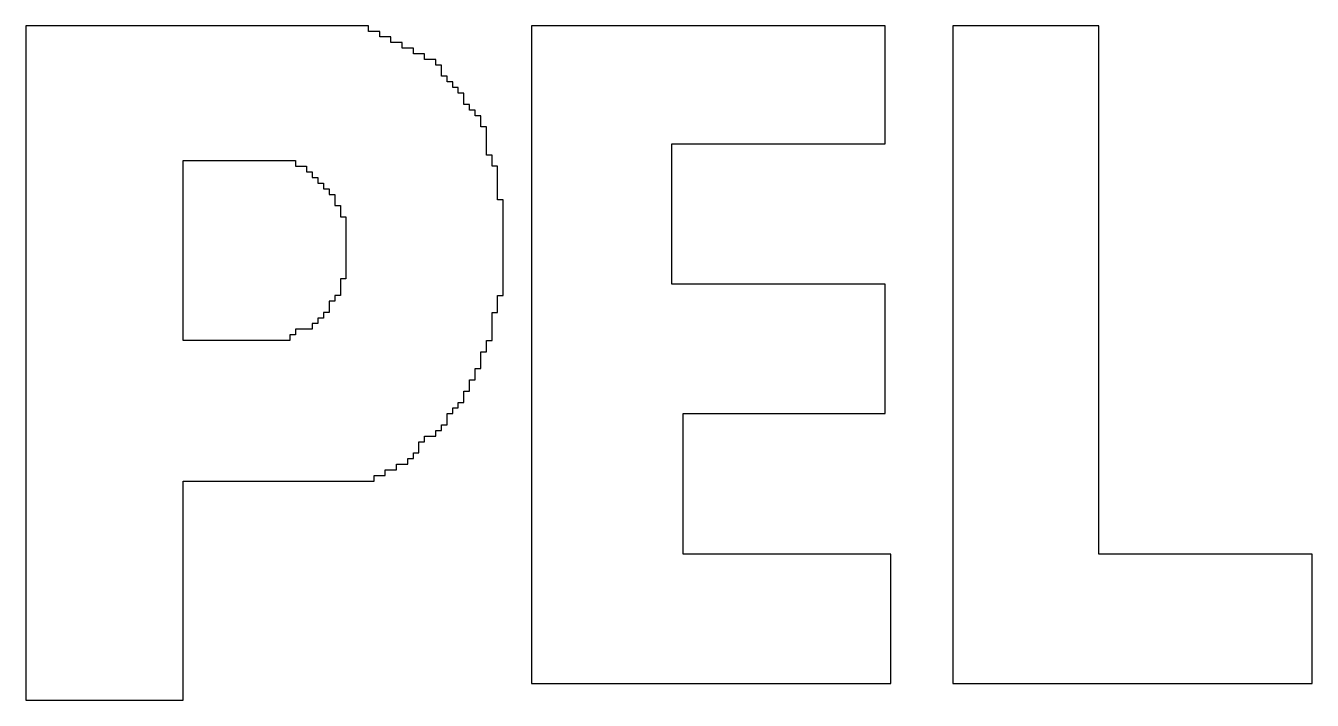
# Model space of a CAD drawing. Header units: millimetres. Extents: x 0.8 to 59.4, y 113.1 to 134.9.
# Drawn here: x 29.49 to 56.38, y 120.14 to 134.23 of the extents above; entities that cross this region are included whole.
import ezdxf

# ---------------------------------------------------------------- set-up
doc = ezdxf.new("R2010")
doc.units = ezdxf.units.MM
doc.header["$MEASUREMENT"] = 0
doc.layers.add('Layer 1', color=7, linetype='Continuous')

msp = doc.modelspace()

# ---------------------------------------------------------------- linework, layer by layer
at = {"layer": 'Layer 1', "color": 250}
for points, knots in [([(39.3523, 128.2442), (39.3523, 128.2442), (39.2348, 128.2442), (39.2348, 128.2442), (39.2348, 128.2442), (39.2348, 128.2442), (39.2348, 127.6569), (39.2348, 127.6569), (39.2348, 127.6569), (39.2348, 127.6569), (39.1174, 127.6569), (39.1174, 127.6569), (39.1174, 127.6569), (39.1174, 127.6569), (39.1174, 127.422), (39.1174, 127.422), (39.1174, 127.422), (39.1174, 127.422), (38.9999, 127.422), (38.9999, 127.422), (38.9999, 127.422), (38.9999, 127.422), (38.9999, 127.0696), (38.9999, 127.0696), (38.9999, 127.0696), (38.9999, 127.0696), (38.8825, 127.0696), (38.8825, 127.0696), (38.8825, 127.0696), (38.8825, 127.0696), (38.8825, 126.8347), (38.8825, 126.8347), (38.8825, 126.8347), (38.8825, 126.8347), (38.765, 126.8347), (38.765, 126.8347), (38.765, 126.8347), (38.765, 126.8347), (38.765, 126.5998), (38.765, 126.5998), (38.765, 126.5998), (38.765, 126.5998), (38.6475, 126.5998), (38.6475, 126.5998), (38.6475, 126.5998), (38.6475, 126.5998), (38.6475, 126.3649), (38.6475, 126.3649), (38.6475, 126.3649), (38.6475, 126.3649), (38.5301, 126.3649), (38.5301, 126.3649), (38.5301, 126.3649), (38.5301, 126.3649), (38.5301, 126.2474), (38.5301, 126.2474), (38.5301, 126.2474), (38.5301, 126.2474), (38.4127, 126.2474), (38.4127, 126.2474), (38.4127, 126.2474), (38.4127, 126.2474), (38.4127, 126.13), (38.4127, 126.13), (38.4127, 126.13), (38.4127, 126.13), (38.2952, 126.13), (38.2952, 126.13), (38.2952, 126.13), (38.2952, 126.13), (38.2952, 125.8951), (38.2952, 125.8951), (38.2952, 125.8951), (38.2952, 125.8951), (38.1777, 125.8951), (38.1777, 125.8951), (38.1777, 125.8951), (38.1777, 125.8951), (38.1777, 125.7776), (38.1777, 125.7776), (38.1777, 125.7776), (38.1777, 125.7776), (38.0603, 125.7776), (38.0603, 125.7776), (38.0603, 125.7776), (38.0603, 125.7776), (38.0603, 125.6601), (38.0603, 125.6601), (38.0603, 125.6601), (38.0603, 125.6601), (37.8253, 125.6601), (37.8253, 125.6601), (37.8253, 125.6601), (37.8253, 125.6601), (37.8253, 125.5427), (37.8253, 125.5427), (37.8253, 125.5427), (37.8253, 125.5427), (37.7079, 125.5427), (37.7079, 125.5427), (37.7079, 125.5427), (37.7079, 125.5427), (37.7079, 125.3078), (37.7079, 125.3078), (37.7079, 125.3078), (37.7079, 125.3078), (37.5905, 125.3078), (37.5905, 125.3078), (37.5905, 125.3078), (37.5905, 125.3078), (37.5905, 125.1903), (37.5905, 125.1903), (37.5905, 125.1903), (37.5905, 125.1903), (37.473, 125.1903), (37.473, 125.1903), (37.473, 125.1903), (37.473, 125.1903), (37.473, 125.0729), (37.473, 125.0729), (37.473, 125.0729), (37.473, 125.0729), (37.2381, 125.0729), (37.2381, 125.0729), (37.2381, 125.0729), (37.2381, 125.0729), (37.2381, 124.9554), (37.2381, 124.9554), (37.2381, 124.9554), (37.2381, 124.9554), (37.0032, 124.9554), (37.0032, 124.9554), (37.0032, 124.9554), (37.0032, 124.9554), (37.0032, 124.838), (37.0032, 124.838), (37.0032, 124.838), (37.0032, 124.838), (36.7682, 124.838), (36.7682, 124.838), (36.7682, 124.838), (36.7682, 124.838), (36.7682, 124.7205), (36.7682, 124.7205), (36.7682, 124.7205), (36.7682, 124.7205), (32.7747, 124.7205), (32.7747, 124.7205), (32.7747, 124.7205), (32.7747, 124.7205), (32.7747, 120.1397), (32.7747, 120.1397), (32.7747, 120.1397), (32.7747, 120.1397), (29.4859, 120.1397), (29.4859, 120.1397), (29.4859, 120.1397), (29.4859, 120.1397), (29.4859, 134.2345), (29.4859, 134.2345), (29.4859, 134.2345), (29.4859, 134.2345), (36.6508, 134.2345), (36.6508, 134.2345), (36.6508, 134.2345), (36.6508, 134.2345), (36.6508, 134.117), (36.6508, 134.117), (36.6508, 134.117), (36.6508, 134.117), (36.8857, 134.117), (36.8857, 134.117), (36.8857, 134.117), (36.8857, 134.117), (36.8857, 133.9996), (36.8857, 133.9996), (36.8857, 133.9996), (36.8857, 133.9996), (37.1206, 133.9996), (37.1206, 133.9996), (37.1206, 133.9996), (37.1206, 133.9996), (37.1206, 133.8821), (37.1206, 133.8821), (37.1206, 133.8821), (37.1206, 133.8821), (37.3555, 133.8821), (37.3555, 133.8821), (37.3555, 133.8821), (37.3555, 133.8821), (37.3555, 133.7646), (37.3555, 133.7646), (37.3555, 133.7646), (37.3555, 133.7646), (37.5905, 133.7646), (37.5905, 133.7646), (37.5905, 133.7646), (37.5905, 133.7646), (37.5905, 133.6472), (37.5905, 133.6472), (37.5905, 133.6472), (37.5905, 133.6472), (37.8253, 133.6472), (37.8253, 133.6472), (37.8253, 133.6472), (37.8253, 133.6472), (37.8253, 133.5298), (37.8253, 133.5298), (37.8253, 133.5298), (37.8253, 133.5298), (38.0603, 133.5298), (38.0603, 133.5298), (38.0603, 133.5298), (38.0603, 133.5298), (38.0603, 133.4123), (38.0603, 133.4123), (38.0603, 133.4123), (38.0603, 133.4123), (38.1777, 133.4123), (38.1777, 133.4123), (38.1777, 133.4123), (38.1777, 133.4123), (38.1777, 133.1774), (38.1777, 133.1774), (38.1777, 133.1774), (38.1777, 133.1774), (38.2952, 133.1774), (38.2952, 133.1774), (38.2952, 133.1774), (38.2952, 133.1774), (38.2952, 133.0599), (38.2952, 133.0599), (38.2952, 133.0599), (38.2952, 133.0599), (38.4127, 133.0599), (38.4127, 133.0599), (38.4127, 133.0599), (38.4127, 133.0599), (38.4127, 132.9425), (38.4127, 132.9425), (38.4127, 132.9425), (38.4127, 132.9425), (38.5301, 132.9425), (38.5301, 132.9425), (38.5301, 132.9425), (38.5301, 132.9425), (38.5301, 132.825), (38.5301, 132.825), (38.5301, 132.825), (38.5301, 132.825), (38.6475, 132.825), (38.6475, 132.825), (38.6475, 132.825), (38.6475, 132.825), (38.6475, 132.5901), (38.6475, 132.5901), (38.6475, 132.5901), (38.6475, 132.5901), (38.765, 132.5901), (38.765, 132.5901), (38.765, 132.5901), (38.765, 132.5901), (38.765, 132.4726), (38.765, 132.4726), (38.765, 132.4726), (38.765, 132.4726), (38.8825, 132.4726), (38.8825, 132.4726), (38.8825, 132.4726), (38.8825, 132.4726), (38.8825, 132.3552), (38.8825, 132.3552), (38.8825, 132.3552), (38.8825, 132.3552), (38.9999, 132.3552), (38.9999, 132.3552), (38.9999, 132.3552), (38.9999, 132.3552), (38.9999, 132.1203), (38.9999, 132.1203), (38.9999, 132.1203), (38.9999, 132.1203), (39.1174, 132.1203), (39.1174, 132.1203), (39.1174, 132.1203), (39.1174, 132.1203), (39.1174, 131.533), (39.1174, 131.533), (39.1174, 131.533), (39.1174, 131.533), (39.2348, 131.533), (39.2348, 131.533), (39.2348, 131.533), (39.2348, 131.533), (39.2348, 131.2981), (39.2348, 131.2981), (39.2348, 131.2981), (39.2348, 131.2981), (39.3523, 131.2981), (39.3523, 131.2981), (39.3523, 131.2981), (39.3523, 131.2981), (39.3523, 130.5933), (39.3523, 130.5933), (39.3523, 130.5933), (39.3523, 130.5933), (39.4697, 130.5933), (39.4697, 130.5933), (39.4697, 130.5933), (39.4697, 130.5933), (39.4697, 128.5966), (39.4697, 128.5966), (39.4697, 128.5966), (39.4697, 128.5966), (39.3523, 128.5966), (39.3523, 128.5966), (39.3523, 128.5966), (39.3523, 128.5966), (39.3523, 128.2442), (39.3523, 128.2442)], [0, 0, 0, 0, 0.0123457, 0.0123457, 0.0123457, 0.0123457, 0.0246914, 0.0246914, 0.0246914, 0.0246914, 0.037037, 0.037037, 0.037037, 0.037037, 0.0493827, 0.0493827, 0.0493827, 0.0493827, 0.0617284, 0.0617284, 0.0617284, 0.0617284, 0.0740741, 0.0740741, 0.0740741, 0.0740741, 0.0864198, 0.0864198, 0.0864198, 0.0864198, 0.0987654, 0.0987654, 0.0987654, 0.0987654, 0.1111111, 0.1111111, 0.1111111, 0.1111111, 0.1234568, 0.1234568, 0.1234568, 0.1234568, 0.1358025, 0.1358025, 0.1358025, 0.1358025, 0.1481481, 0.1481481, 0.1481481, 0.1481481, 0.1604938, 0.1604938, 0.1604938, 0.1604938, 0.1728395, 0.1728395, 0.1728395, 0.1728395, 0.1851852, 0.1851852, 0.1851852, 0.1851852, 0.1975309, 0.1975309, 0.1975309, 0.1975309, 0.2098765, 0.2098765, 0.2098765, 0.2098765, 0.2222222, 0.2222222, 0.2222222, 0.2222222, 0.2345679, 0.2345679, 0.2345679, 0.2345679, 0.2469136, 0.2469136, 0.2469136, 0.2469136, 0.2592593, 0.2592593, 0.2592593, 0.2592593, 0.2716049, 0.2716049, 0.2716049, 0.2716049, 0.2839506, 0.2839506, 0.2839506, 0.2839506, 0.2962963, 0.2962963, 0.2962963, 0.2962963, 0.308642, 0.308642, 0.308642, 0.308642, 0.3209877, 0.3209877, 0.3209877, 0.3209877, 0.3333333, 0.3333333, 0.3333333, 0.3333333, 0.345679, 0.345679, 0.345679, 0.345679, 0.3580247, 0.3580247, 0.3580247, 0.3580247, 0.3703704, 0.3703704, 0.3703704, 0.3703704, 0.382716, 0.382716, 0.382716, 0.382716, 0.3950617, 0.3950617, 0.3950617, 0.3950617, 0.4074074, 0.4074074, 0.4074074, 0.4074074, 0.4197531, 0.4197531, 0.4197531, 0.4197531, 0.4320988, 0.4320988, 0.4320988, 0.4320988, 0.4444444, 0.4444444, 0.4444444, 0.4444444, 0.4567901, 0.4567901, 0.4567901, 0.4567901, 0.4691358, 0.4691358, 0.4691358, 0.4691358, 0.4814815, 0.4814815, 0.4814815, 0.4814815, 0.4938272, 0.4938272, 0.4938272, 0.4938272, 0.5061728, 0.5061728, 0.5061728, 0.5061728, 0.5185185, 0.5185185, 0.5185185, 0.5185185, 0.5308642, 0.5308642, 0.5308642, 0.5308642, 0.5432099, 0.5432099, 0.5432099, 0.5432099, 0.5555556, 0.5555556, 0.5555556, 0.5555556, 0.5679012, 0.5679012, 0.5679012, 0.5679012, 0.5802469, 0.5802469, 0.5802469, 0.5802469, 0.5925926, 0.5925926, 0.5925926, 0.5925926, 0.6049383, 0.6049383, 0.6049383, 0.6049383, 0.617284, 0.617284, 0.617284, 0.617284, 0.6296296, 0.6296296, 0.6296296, 0.6296296, 0.6419753, 0.6419753, 0.6419753, 0.6419753, 0.654321, 0.654321, 0.654321, 0.654321, 0.6666667, 0.6666667, 0.6666667, 0.6666667, 0.6790123, 0.6790123, 0.6790123, 0.6790123, 0.691358, 0.691358, 0.691358, 0.691358, 0.7037037, 0.7037037, 0.7037037, 0.7037037, 0.7160494, 0.7160494, 0.7160494, 0.7160494, 0.7283951, 0.7283951, 0.7283951, 0.7283951, 0.7407407, 0.7407407, 0.7407407, 0.7407407, 0.7530864, 0.7530864, 0.7530864, 0.7530864, 0.7654321, 0.7654321, 0.7654321, 0.7654321, 0.7777778, 0.7777778, 0.7777778, 0.7777778, 0.7901235, 0.7901235, 0.7901235, 0.7901235, 0.8024691, 0.8024691, 0.8024691, 0.8024691, 0.8148148, 0.8148148, 0.8148148, 0.8148148, 0.8271605, 0.8271605, 0.8271605, 0.8271605, 0.8395062, 0.8395062, 0.8395062, 0.8395062, 0.8518519, 0.8518519, 0.8518519, 0.8518519, 0.8641975, 0.8641975, 0.8641975, 0.8641975, 0.8765432, 0.8765432, 0.8765432, 0.8765432, 0.8888889, 0.8888889, 0.8888889, 0.8888889, 0.9012346, 0.9012346, 0.9012346, 0.9012346, 0.9135802, 0.9135802, 0.9135802, 0.9135802, 0.9259259, 0.9259259, 0.9259259, 0.9259259, 0.9382716, 0.9382716, 0.9382716, 0.9382716, 0.9506173, 0.9506173, 0.9506173, 0.9506173, 0.962963, 0.962963, 0.962963, 0.962963, 0.9753086, 0.9753086, 0.9753086, 0.9753086, 1, 1, 1, 1]), ([(42.9935, 128.8315), (42.9935, 128.8315), (47.4568, 128.8315), (47.4568, 128.8315), (47.4568, 128.8315), (47.4568, 128.8315), (47.4568, 126.13), (47.4568, 126.13), (47.4568, 126.13), (47.4568, 126.13), (43.2284, 126.13), (43.2284, 126.13), (43.2284, 126.13), (43.2284, 126.13), (43.2284, 123.1936), (43.2284, 123.1936), (43.2284, 123.1936), (43.2284, 123.1936), (47.5743, 123.1936), (47.5743, 123.1936), (47.5743, 123.1936), (47.5743, 123.1936), (47.5743, 120.4921), (47.5743, 120.4921), (47.5743, 120.4921), (47.5743, 120.4921), (40.057, 120.4921), (40.057, 120.4921), (40.057, 120.4921), (40.057, 120.4921), (40.057, 134.2345), (40.057, 134.2345), (40.057, 134.2345), (40.057, 134.2345), (47.4568, 134.2345), (47.4568, 134.2345), (47.4568, 134.2345), (47.4568, 134.2345), (47.4568, 131.7679), (47.4568, 131.7679), (47.4568, 131.7679), (47.4568, 131.7679), (42.9935, 131.7679), (42.9935, 131.7679), (42.9935, 131.7679), (42.9935, 131.7679), (42.9935, 128.8315), (42.9935, 128.8315)], [0, 0, 0, 0, 0.0769231, 0.0769231, 0.0769231, 0.0769231, 0.1538462, 0.1538462, 0.1538462, 0.1538462, 0.2307692, 0.2307692, 0.2307692, 0.2307692, 0.3076923, 0.3076923, 0.3076923, 0.3076923, 0.3846154, 0.3846154, 0.3846154, 0.3846154, 0.4615385, 0.4615385, 0.4615385, 0.4615385, 0.5384615, 0.5384615, 0.5384615, 0.5384615, 0.6153846, 0.6153846, 0.6153846, 0.6153846, 0.6923077, 0.6923077, 0.6923077, 0.6923077, 0.7692308, 0.7692308, 0.7692308, 0.7692308, 0.8461538, 0.8461538, 0.8461538, 0.8461538, 1, 1, 1, 1]), ([(48.8663, 134.2345), (48.8663, 134.2345), (51.9202, 134.2345), (51.9202, 134.2345), (51.9202, 134.2345), (51.9202, 134.2345), (51.9202, 123.1936), (51.9202, 123.1936), (51.9202, 123.1936), (51.9202, 123.1936), (56.3836, 123.1936), (56.3836, 123.1936), (56.3836, 123.1936), (56.3836, 123.1936), (56.3836, 120.4921), (56.3836, 120.4921), (56.3836, 120.4921), (56.3836, 120.4921), (48.8663, 120.4921), (48.8663, 120.4921), (48.8663, 120.4921), (48.8663, 120.4921), (48.8663, 134.2345), (48.8663, 134.2345)], [0, 0, 0, 0, 0.1428571, 0.1428571, 0.1428571, 0.1428571, 0.2857143, 0.2857143, 0.2857143, 0.2857143, 0.4285714, 0.4285714, 0.4285714, 0.4285714, 0.5714286, 0.5714286, 0.5714286, 0.5714286, 0.7142857, 0.7142857, 0.7142857, 0.7142857, 1, 1, 1, 1]), ([(32.7747, 127.6569), (32.7747, 127.6569), (35.0064, 127.6569), (35.0064, 127.6569), (35.0064, 127.6569), (35.0064, 127.6569), (35.0064, 127.7744), (35.0064, 127.7744), (35.0064, 127.7744), (35.0064, 127.7744), (35.1238, 127.7744), (35.1238, 127.7744), (35.1238, 127.7744), (35.1238, 127.7744), (35.1238, 127.8918), (35.1238, 127.8918), (35.1238, 127.8918), (35.1238, 127.8918), (35.4762, 127.8918), (35.4762, 127.8918), (35.4762, 127.8918), (35.4762, 127.8918), (35.4762, 128.0093), (35.4762, 128.0093), (35.4762, 128.0093), (35.4762, 128.0093), (35.5937, 128.0093), (35.5937, 128.0093), (35.5937, 128.0093), (35.5937, 128.0093), (35.5937, 128.1268), (35.5937, 128.1268), (35.5937, 128.1268), (35.5937, 128.1268), (35.7111, 128.1268), (35.7111, 128.1268), (35.7111, 128.1268), (35.7111, 128.1268), (35.7111, 128.2442), (35.7111, 128.2442), (35.7111, 128.2442), (35.7111, 128.2442), (35.8286, 128.2442), (35.8286, 128.2442), (35.8286, 128.2442), (35.8286, 128.2442), (35.8286, 128.4791), (35.8286, 128.4791), (35.8286, 128.4791), (35.8286, 128.4791), (35.946, 128.4791), (35.946, 128.4791), (35.946, 128.4791), (35.946, 128.4791), (35.946, 128.5966), (35.946, 128.5966), (35.946, 128.5966), (35.946, 128.5966), (36.0635, 128.5966), (36.0635, 128.5966), (36.0635, 128.5966), (36.0635, 128.5966), (36.0635, 128.9489), (36.0635, 128.9489), (36.0635, 128.9489), (36.0635, 128.9489), (36.181, 128.9489), (36.181, 128.9489), (36.181, 128.9489), (36.181, 128.9489), (36.181, 130.241), (36.181, 130.241), (36.181, 130.241), (36.181, 130.241), (36.0635, 130.241), (36.0635, 130.241), (36.0635, 130.241), (36.0635, 130.241), (36.0635, 130.4759), (36.0635, 130.4759), (36.0635, 130.4759), (36.0635, 130.4759), (35.946, 130.4759), (35.946, 130.4759), (35.946, 130.4759), (35.946, 130.4759), (35.946, 130.7108), (35.946, 130.7108), (35.946, 130.7108), (35.946, 130.7108), (35.8286, 130.7108), (35.8286, 130.7108), (35.8286, 130.7108), (35.8286, 130.7108), (35.8286, 130.8283), (35.8286, 130.8283), (35.8286, 130.8283), (35.8286, 130.8283), (35.7111, 130.8283), (35.7111, 130.8283), (35.7111, 130.8283), (35.7111, 130.8283), (35.7111, 130.9457), (35.7111, 130.9457), (35.7111, 130.9457), (35.7111, 130.9457), (35.5937, 130.9457), (35.5937, 130.9457), (35.5937, 130.9457), (35.5937, 130.9457), (35.5937, 131.0631), (35.5937, 131.0631), (35.5937, 131.0631), (35.5937, 131.0631), (35.4762, 131.0631), (35.4762, 131.0631), (35.4762, 131.0631), (35.4762, 131.0631), (35.4762, 131.1806), (35.4762, 131.1806), (35.4762, 131.1806), (35.4762, 131.1806), (35.3588, 131.1806), (35.3588, 131.1806), (35.3588, 131.1806), (35.3588, 131.1806), (35.3588, 131.2981), (35.3588, 131.2981), (35.3588, 131.2981), (35.3588, 131.2981), (35.1238, 131.2981), (35.1238, 131.2981), (35.1238, 131.2981), (35.1238, 131.2981), (35.1238, 131.4155), (35.1238, 131.4155), (35.1238, 131.4155), (35.1238, 131.4155), (32.7747, 131.4155), (32.7747, 131.4155), (32.7747, 131.4155), (32.7747, 131.4155), (32.7747, 127.6569), (32.7747, 127.6569)], [0, 0, 0, 0, 0.027027, 0.027027, 0.027027, 0.027027, 0.0540541, 0.0540541, 0.0540541, 0.0540541, 0.0810811, 0.0810811, 0.0810811, 0.0810811, 0.1081081, 0.1081081, 0.1081081, 0.1081081, 0.1351351, 0.1351351, 0.1351351, 0.1351351, 0.1621622, 0.1621622, 0.1621622, 0.1621622, 0.1891892, 0.1891892, 0.1891892, 0.1891892, 0.2162162, 0.2162162, 0.2162162, 0.2162162, 0.2432432, 0.2432432, 0.2432432, 0.2432432, 0.2702703, 0.2702703, 0.2702703, 0.2702703, 0.2972973, 0.2972973, 0.2972973, 0.2972973, 0.3243243, 0.3243243, 0.3243243, 0.3243243, 0.3513514, 0.3513514, 0.3513514, 0.3513514, 0.3783784, 0.3783784, 0.3783784, 0.3783784, 0.4054054, 0.4054054, 0.4054054, 0.4054054, 0.4324324, 0.4324324, 0.4324324, 0.4324324, 0.4594595, 0.4594595, 0.4594595, 0.4594595, 0.4864865, 0.4864865, 0.4864865, 0.4864865, 0.5135135, 0.5135135, 0.5135135, 0.5135135, 0.5405405, 0.5405405, 0.5405405, 0.5405405, 0.5675676, 0.5675676, 0.5675676, 0.5675676, 0.5945946, 0.5945946, 0.5945946, 0.5945946, 0.6216216, 0.6216216, 0.6216216, 0.6216216, 0.6486486, 0.6486486, 0.6486486, 0.6486486, 0.6756757, 0.6756757, 0.6756757, 0.6756757, 0.7027027, 0.7027027, 0.7027027, 0.7027027, 0.7297297, 0.7297297, 0.7297297, 0.7297297, 0.7567568, 0.7567568, 0.7567568, 0.7567568, 0.7837838, 0.7837838, 0.7837838, 0.7837838, 0.8108108, 0.8108108, 0.8108108, 0.8108108, 0.8378378, 0.8378378, 0.8378378, 0.8378378, 0.8648649, 0.8648649, 0.8648649, 0.8648649, 0.8918919, 0.8918919, 0.8918919, 0.8918919, 0.9189189, 0.9189189, 0.9189189, 0.9189189, 0.9459459, 0.9459459, 0.9459459, 0.9459459, 1, 1, 1, 1])]:
    msp.add_open_spline(points, degree=3, knots=knots, dxfattribs=at)

doc.saveas('drawing.dxf')
